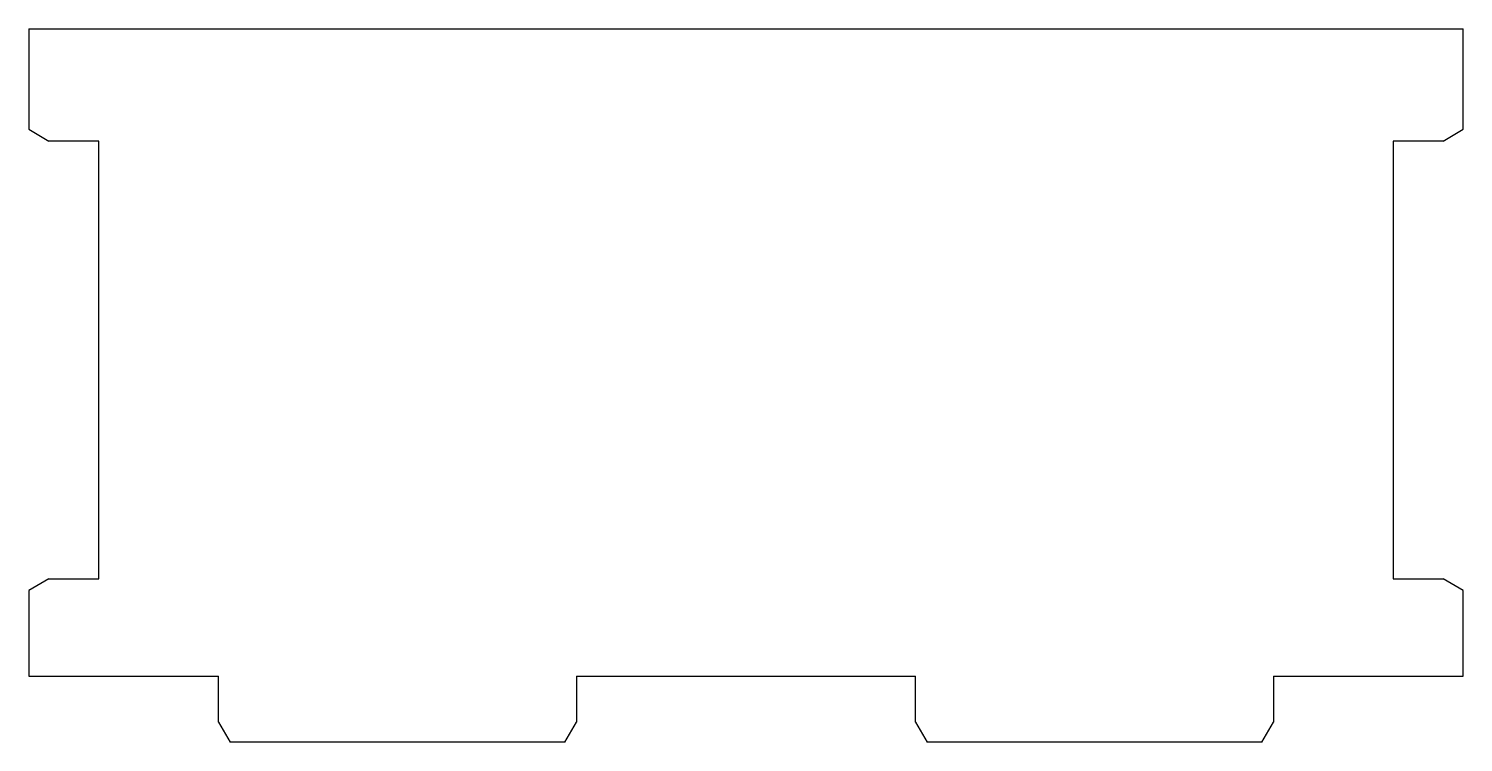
# Model space of a CAD drawing. Header units: inches. Extents: x -1.84 to 1.84, y -1.15 to 0.68.
import ezdxf

# ---------------------------------------------------------------- set-up
doc = ezdxf.new("R2010")
doc.units = ezdxf.units.IN
doc.header["$MEASUREMENT"] = 0

msp = doc.modelspace()

# ---------------------------------------------------------------- linework, layer by layer
at = {"color": 7, "linetype": 'Continuous', "lineweight": 25}
for p, q in [((-1.8436, 0.6793), (-1.8436, 0.4207)), ((-1.8436, 0.6793), (1.8436, 0.6793)), ((1.8436, 0.4207), (1.8436, 0.6793)), ((-1.8436, 0.4207), (-1.7916, 0.3907)), ((1.7916, 0.3907), (1.8436, 0.4207)), ((-1.6636, 0.3907), (-1.7916, 0.3907)), ((-1.6636, -0.7343), (-1.6636, 0.3907)), ((1.7916, 0.3907), (1.6636, 0.3907)), ((1.6636, 0.3907), (1.6636, -0.7343)), ((-1.7916, -0.7343), (-1.8436, -0.7643)), ((-1.7916, -0.7343), (-1.6636, -0.7343)), ((1.6636, -0.7343), (1.7916, -0.7343)), ((1.8436, -0.7643), (1.7916, -0.7343)), ((-1.8436, -0.7643), (-1.8436, -0.9843)), ((1.8436, -0.9843), (1.8436, -0.7643)), ((-1.8436, -0.9843), (-1.3561, -0.9843)), ((-1.3561, -1.1023), (-1.3561, -0.9843)), ((-0.4354, -0.9843), (0.4354, -0.9843)), ((-0.4354, -0.9843), (-0.4354, -1.1023)), ((0.4354, -1.1023), (0.4354, -0.9843)), ((1.3561, -0.9843), (1.8436, -0.9843)), ((1.3561, -0.9843), (1.3561, -1.1023)), ((-1.3561, -1.1023), (-1.3261, -1.1543)), ((-0.4654, -1.1543), (-0.4354, -1.1023)), ((0.4354, -1.1023), (0.4654, -1.1543)), ((1.3261, -1.1543), (1.3561, -1.1023)), ((-0.4654, -1.1543), (-1.3261, -1.1543)), ((1.3261, -1.1543), (0.4654, -1.1543))]:
    msp.add_line(p, q, dxfattribs=at)

doc.saveas('drawing.dxf')
